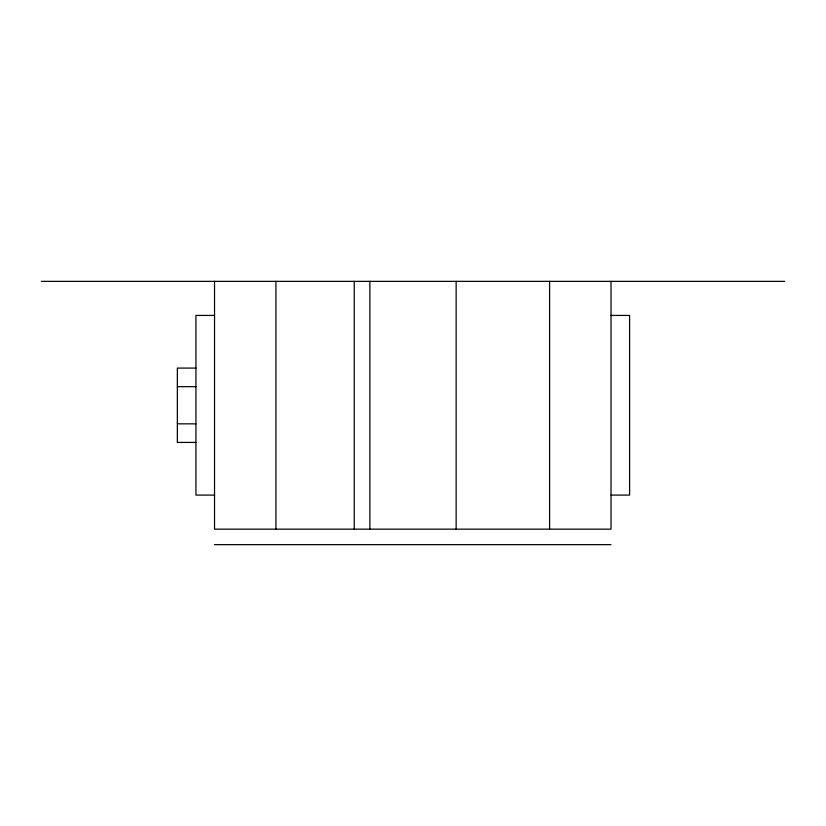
<?xml version="1.0" encoding="UTF-8"?>
<svg xmlns="http://www.w3.org/2000/svg" width="826" height="826" viewBox="0 0 826 826"><rect width="100%" height="100%" fill="white"/><g stroke="black" fill="none" stroke-linecap="round" stroke-linejoin="round"><path stroke-width="1.24" d="M41.3 281.356L784.7 281.356M214.533 315.429L195.938 315.429L195.938 495.084L214.533 495.084M611.003 315.429L629.598 315.429L629.598 495.084L611.003 495.084M195.938 368.086L177.353 368.086L177.353 442.426L195.938 442.426M177.353 386.671L195.938 386.671M177.353 423.841L195.938 423.841M214.533 544.644L611.013 544.644M611.013 281.356L611.013 529.156L214.533 529.156L214.533 281.356M549.61 281.356L549.61 529.156M456.138 281.356L456.138 529.156M369.872 281.356L369.872 529.156M354.24 281.356L354.24 529.156M275.925 281.356L275.925 529.156"/></g></svg>
